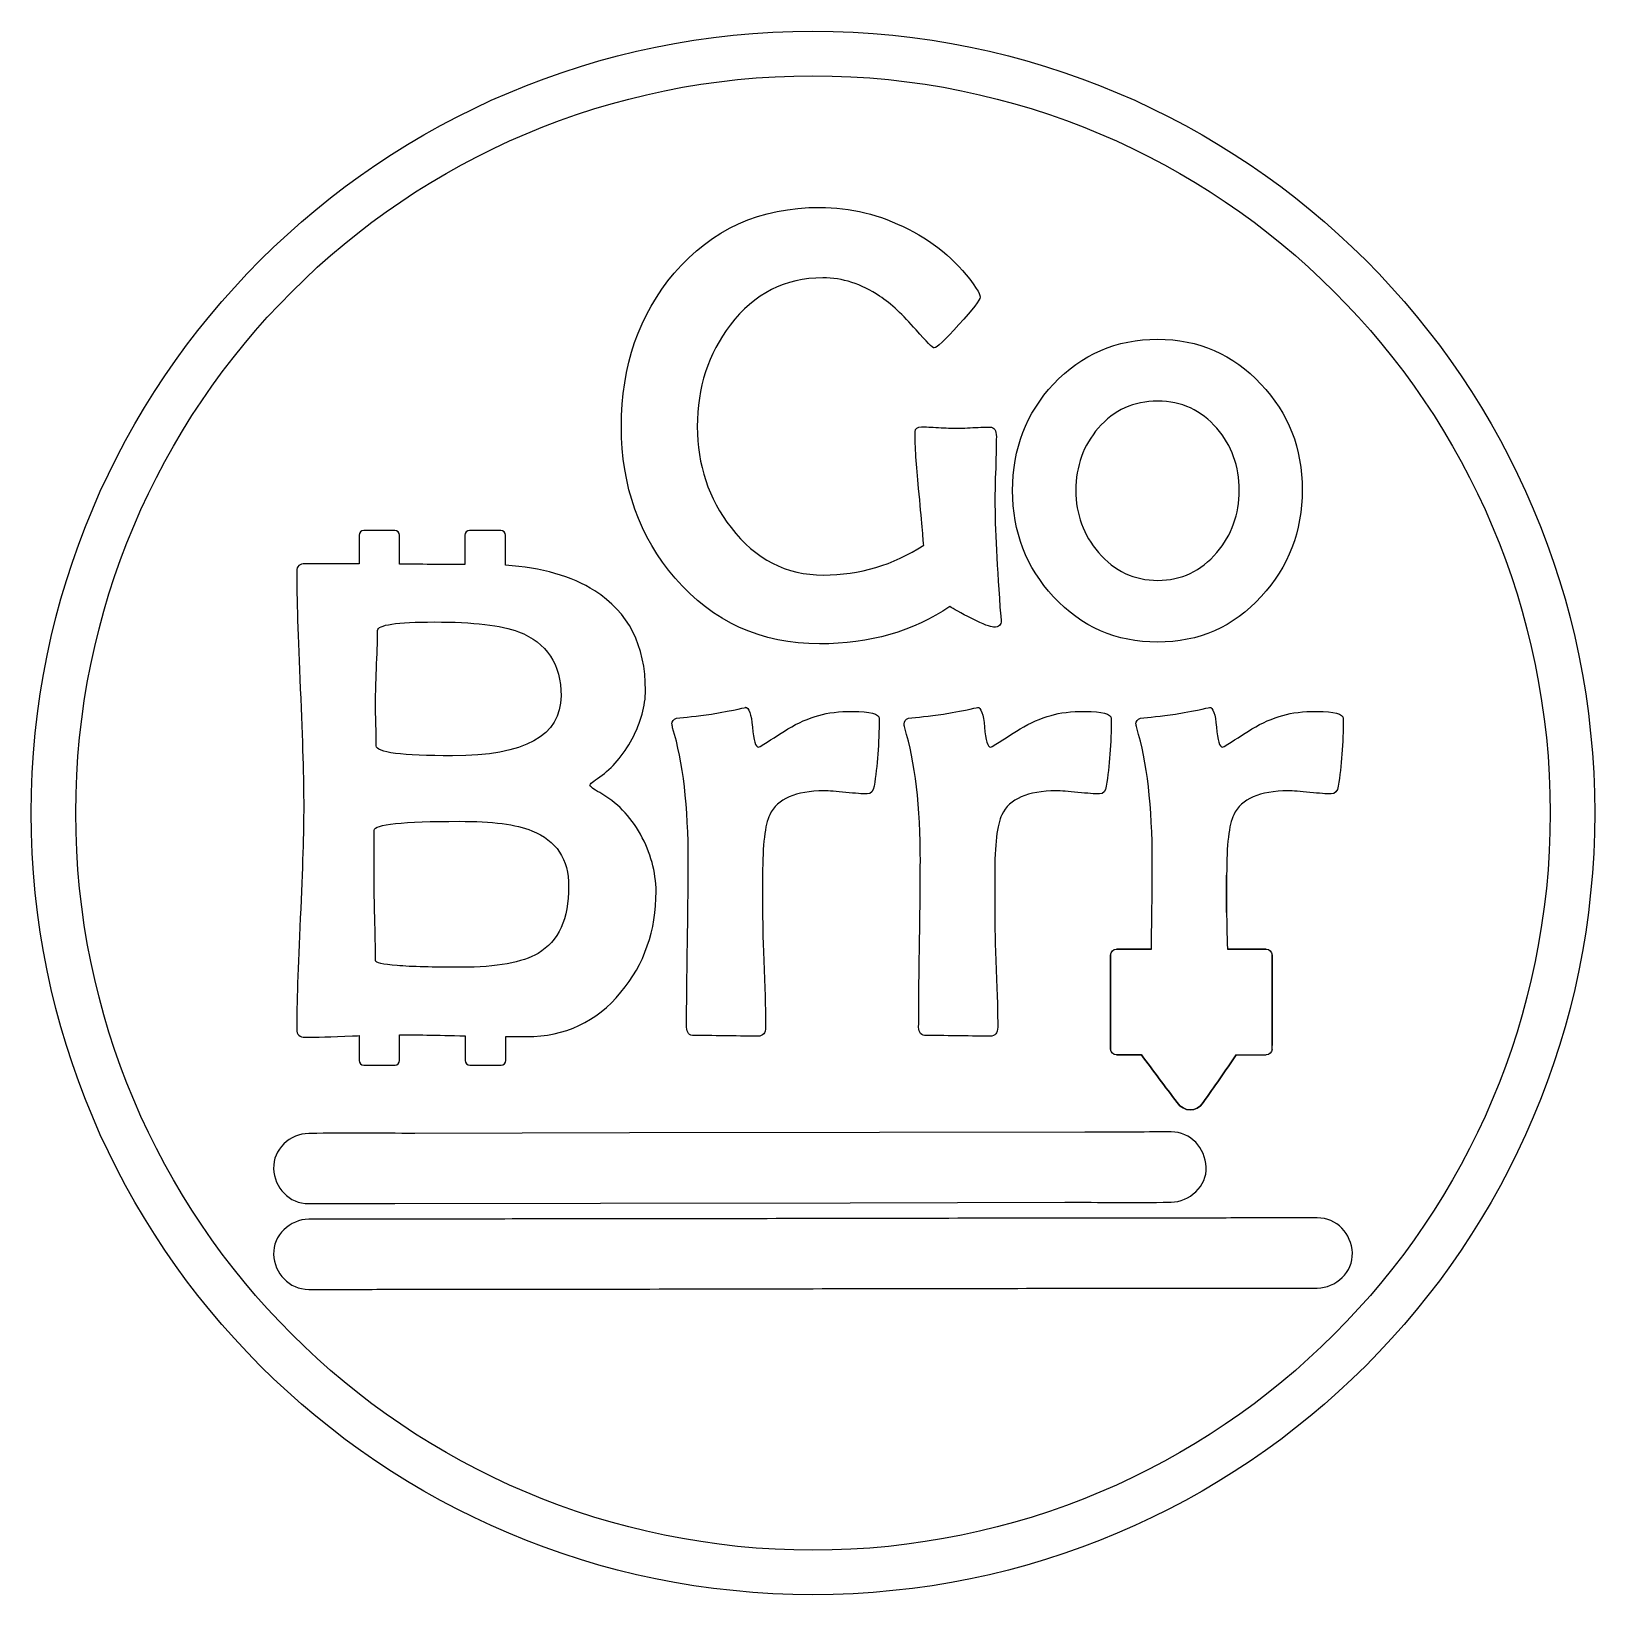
# Model space of a CAD drawing. Header units: millimetres. Extents: x 480.9 to 509, y 70 to 98.
import ezdxf

# ---------------------------------------------------------------- set-up
doc = ezdxf.new("R2010")
doc.units = ezdxf.units.MM
doc.layers.get('0').update_dxf_attribs({"linetype": 'CONTINUOUS'})

msp = doc.modelspace()

# ---------------------------------------------------------------- linework, layer by layer
for p, q in [((487.408, 89.084), (486.851, 89.084)), ((489.314, 89.084), (488.751, 89.084)), ((486.768, 89.001), (486.768, 88.484)), ((487.491, 88.479), (487.491, 89.001)), ((488.669, 89.001), (488.669, 88.474)), ((489.396, 88.461), (489.396, 89.001)), ((498.29, 87.546), (498.297, 87.466)), ((487.038, 82.7), (487.038, 83.698)), ((494.014, 82.893), (494.014, 82.225)), ((498.182, 82.893), (498.182, 82.225)), ((502.348, 82.893), (502.348, 82.225)), ((502.348, 82.225), (502.348, 82.893)), ((500.265, 79.77), (500.265, 81.46)), ((500.265, 81.46), (500.265, 79.77)), ((500.37, 81.565), (500.996, 81.565)), ((500.996, 81.565), (500.37, 81.565)), ((500.996, 81.565), (500.998, 81.645)), ((500.996, 81.565), (500.998, 81.645)), ((502.362, 81.565), (503.058, 81.565)), ((503.058, 81.565), (502.362, 81.565)), ((503.163, 81.46), (503.163, 79.833)), ((503.163, 79.897), (503.163, 81.46)), ((487.496, 79.565), (487.496, 80.028)), ((487.496, 80.028), (487.501, 80.028)), ((486.768, 80.013), (486.768, 79.565)), ((488.674, 80.008), (488.674, 79.565)), ((489.401, 79.565), (489.401, 79.998)), ((503.163, 79.77), (503.163, 79.897)), ((486.851, 79.483), (487.413, 79.483)), ((488.756, 79.483), (489.319, 79.483)), ((500.817, 79.665), (500.37, 79.665)), ((500.37, 79.665), (500.817, 79.665)), ((502.521, 79.665), (503.058, 79.665)), ((485.888, 78.255), (485.863, 78.255)), ((491.626, 78.265), (487.771, 78.257)), ((496.112, 78.272), (491.626, 78.265)), ((499.802, 78.28), (496.112, 78.272)), ((487.411, 76.997), (491.101, 77.005)), ((491.101, 77.005), (495.587, 77.012)), ((495.587, 77.012), (499.442, 77.02)), ((501.325, 77.022), (501.35, 77.022)), ((485.893, 76.715), (485.863, 76.715)), ((503.975, 76.74), (503.493, 76.74)), ((485.863, 75.455), (486.346, 75.455)), ((503.945, 75.48), (503.975, 75.48))]:
    msp.add_line(p, q)
for radius in [14.039, 13.239]:
    msp.add_circle((494.919, 84.011), radius)
for points in [[(492.429, 93.707), (493.097, 94.494), (493.969, 94.887), (495.042, 94.887)], [(495.042, 94.887), (495.592, 94.887), (496.122, 94.757), (496.632, 94.497)], [(496.632, 94.497), (497.142, 94.237), (497.55, 93.882), (497.852, 93.432)], [(491.479, 90.949), (491.479, 92.044), (491.796, 92.962), (492.429, 93.707)], [(495.094, 93.622), (494.419, 93.622), (493.864, 93.339), (493.432, 92.774)], [(496.115, 93.294), (495.789, 93.512), (495.449, 93.622), (495.094, 93.622)], [(496.77, 92.689), (496.54, 92.954), (496.322, 93.157), (496.115, 93.294)], [(497.922, 93.277), (497.922, 93.227), (497.795, 93.062), (497.54, 92.782)], [(497.852, 93.432), (497.9, 93.364), (497.922, 93.312), (497.922, 93.277)], [(493.432, 92.774), (493.039, 92.259), (492.842, 91.652), (492.842, 90.949)], [(497.097, 92.362), (497.07, 92.362), (496.96, 92.472), (496.77, 92.689)], [(497.54, 92.782), (497.285, 92.502), (497.137, 92.362), (497.097, 92.362)], [(499.24, 91.714), (499.745, 92.252), (500.368, 92.519), (501.108, 92.519)], [(501.108, 92.519), (501.845, 92.519), (502.463, 92.252), (502.963, 91.714)], [(498.505, 89.804), (498.505, 90.551), (498.75, 91.189), (499.24, 91.714)], [(502.963, 91.714), (503.46, 91.192), (503.705, 90.559), (503.705, 89.814)], [(501.11, 91.407), (500.68, 91.407), (500.325, 91.247), (500.043, 90.924)], [(502.173, 90.919), (501.893, 91.244), (501.54, 91.407), (501.11, 91.407)], [(492.444, 88.229), (491.801, 88.971), (491.479, 89.879), (491.479, 90.949)], [(492.842, 90.949), (492.842, 90.266), (493.044, 89.661), (493.447, 89.136)], [(496.752, 90.856), (496.752, 90.916), (496.792, 90.946), (496.87, 90.946)], [(496.817, 89.841), (496.775, 90.256), (496.752, 90.594), (496.752, 90.856)], [(496.87, 90.946), (496.937, 90.946), (497.04, 90.941), (497.175, 90.934)], [(497.175, 90.934), (497.31, 90.924), (497.412, 90.921), (497.48, 90.921)], [(497.48, 90.921), (497.547, 90.921), (497.652, 90.924), (497.79, 90.931)], [(497.79, 90.931), (497.93, 90.939), (498.032, 90.941), (498.1, 90.941)], [(498.1, 90.941), (498.175, 90.941), (498.212, 90.884), (498.212, 90.769)], [(498.212, 90.769), (498.212, 90.644), (498.207, 90.454), (498.2, 90.204)], [(500.043, 90.924), (499.775, 90.614), (499.64, 90.239), (499.64, 89.804)], [(502.575, 89.804), (502.575, 90.239), (502.44, 90.611), (502.173, 90.919)], [(498.2, 90.204), (498.19, 89.951), (498.187, 89.764), (498.187, 89.639)], [(496.907, 88.821), (496.9, 88.919), (496.87, 89.256), (496.817, 89.841)], [(498.187, 89.639), (498.187, 89.124), (498.222, 88.426), (498.29, 87.546)], [(499.24, 87.894), (498.75, 88.419), (498.505, 89.056), (498.505, 89.804)], [(499.64, 89.804), (499.64, 89.374), (499.775, 89.004), (500.048, 88.689)], [(502.173, 88.689), (502.44, 89.004), (502.575, 89.376), (502.575, 89.804)], [(503.705, 89.814), (503.705, 89.066), (503.46, 88.429), (502.97, 87.899)], [(486.851, 89.084), (486.806, 89.084), (486.768, 89.046), (486.768, 89.001)], [(487.491, 89.001), (487.491, 89.046), (487.453, 89.084), (487.408, 89.084)], [(488.751, 89.084), (488.706, 89.084), (488.669, 89.046), (488.669, 89.001)], [(489.396, 89.001), (489.396, 89.046), (489.359, 89.084), (489.314, 89.084)], [(493.447, 89.136), (493.887, 88.569), (494.439, 88.284), (495.104, 88.284)], [(495.104, 88.284), (495.759, 88.284), (496.36, 88.464), (496.907, 88.821)], [(485.798, 88.486), (485.698, 88.486), (485.648, 88.441), (485.648, 88.354)], [(486.768, 88.484), (486.363, 88.486), (486.041, 88.486), (485.798, 88.486)], [(488.669, 88.474), (488.361, 88.474), (487.968, 88.476), (487.491, 88.479)], [(490.999, 88.001), (490.581, 88.264), (490.049, 88.419), (489.396, 88.461)], [(500.048, 88.689), (500.333, 88.356), (500.688, 88.189), (501.11, 88.189)], [(501.11, 88.189), (501.535, 88.189), (501.89, 88.356), (502.173, 88.689)], [(485.648, 88.354), (485.648, 87.884), (485.668, 87.181), (485.711, 86.241)], [(495.039, 87.049), (493.987, 87.049), (493.122, 87.441), (492.444, 88.229)], [(491.911, 86.213), (491.911, 87.021), (491.606, 87.619), (490.999, 88.001)], [(501.108, 87.079), (500.363, 87.079), (499.742, 87.351), (499.24, 87.894)], [(502.97, 87.899), (502.47, 87.351), (501.85, 87.079), (501.108, 87.079)], [(497.377, 87.719), (496.72, 87.271), (495.939, 87.049), (495.039, 87.049)], [(497.772, 87.501), (497.567, 87.604), (497.435, 87.676), (497.377, 87.719)], [(487.101, 87.289), (487.101, 87.389), (487.441, 87.441), (488.121, 87.441)], [(488.121, 87.441), (488.821, 87.441), (489.324, 87.384), (489.631, 87.266)], [(498.162, 87.349), (498.11, 87.349), (497.98, 87.399), (497.772, 87.501)], [(498.297, 87.466), (498.305, 87.389), (498.26, 87.349), (498.162, 87.349)], [(487.083, 86.688), (487.096, 86.953), (487.101, 87.156), (487.101, 87.289)], [(489.631, 87.266), (490.141, 87.069), (490.394, 86.683), (490.394, 86.113)], [(487.063, 86.083), (487.066, 86.221), (487.073, 86.423), (487.083, 86.688)], [(485.711, 86.241), (485.753, 85.301), (485.773, 84.598), (485.773, 84.128)], [(491.671, 85.343), (491.831, 85.643), (491.911, 85.933), (491.911, 86.213)], [(487.068, 85.653), (487.063, 85.848), (487.063, 85.991), (487.063, 86.083)], [(490.394, 86.113), (490.394, 85.398), (489.744, 85.038), (488.446, 85.038)], [(487.076, 85.216), (487.076, 85.313), (487.073, 85.458), (487.068, 85.653)], [(492.387, 85.611), (492.387, 85.658), (492.412, 85.693), (492.467, 85.713)], [(492.467, 85.713), (492.617, 85.728), (492.827, 85.753), (493.097, 85.786)], [(493.097, 85.786), (493.534, 85.866), (493.737, 85.908), (493.704, 85.908)], [(493.704, 85.908), (493.769, 85.908), (493.812, 85.788), (493.832, 85.551)], [(494.469, 85.521), (494.652, 85.631), (494.837, 85.711), (495.027, 85.763)], [(495.027, 85.763), (495.184, 85.811), (495.387, 85.836), (495.634, 85.836)], [(495.634, 85.836), (495.949, 85.833), (496.107, 85.791), (496.107, 85.706)], [(496.107, 85.706), (496.107, 85.261), (496.077, 84.856), (496.017, 84.493)], [(496.555, 85.611), (496.555, 85.658), (496.58, 85.693), (496.635, 85.713)], [(496.635, 85.713), (496.785, 85.728), (496.995, 85.753), (497.265, 85.786)], [(497.265, 85.786), (497.702, 85.866), (497.905, 85.908), (497.872, 85.908)], [(497.872, 85.908), (497.937, 85.908), (497.98, 85.788), (498, 85.551)], [(498.637, 85.521), (498.82, 85.631), (499.005, 85.711), (499.195, 85.763)], [(499.195, 85.763), (499.352, 85.811), (499.555, 85.836), (499.802, 85.836)], [(499.802, 85.836), (500.115, 85.833), (500.275, 85.791), (500.275, 85.706)], [(500.275, 85.706), (500.275, 85.261), (500.245, 84.856), (500.185, 84.493)], [(500.72, 85.611), (500.72, 85.658), (500.745, 85.693), (500.8, 85.713)], [(500.72, 85.611), (500.72, 85.658), (500.745, 85.693), (500.8, 85.713)], [(500.8, 85.713), (500.95, 85.728), (501.16, 85.753), (501.43, 85.786)], [(500.8, 85.713), (500.95, 85.728), (501.16, 85.753), (501.43, 85.786)], [(501.43, 85.786), (501.868, 85.866), (502.07, 85.908), (502.038, 85.908)], [(501.43, 85.786), (501.868, 85.866), (502.07, 85.908), (502.038, 85.908)], [(502.038, 85.908), (502.103, 85.908), (502.145, 85.788), (502.165, 85.551)], [(502.038, 85.908), (502.103, 85.908), (502.145, 85.788), (502.165, 85.551)], [(502.803, 85.521), (502.985, 85.631), (503.17, 85.711), (503.36, 85.763)], [(502.803, 85.521), (502.985, 85.631), (503.17, 85.711), (503.36, 85.763)], [(503.36, 85.763), (503.518, 85.811), (503.72, 85.836), (503.968, 85.836)], [(503.36, 85.763), (503.518, 85.811), (503.72, 85.836), (503.968, 85.836)], [(503.968, 85.836), (504.283, 85.833), (504.441, 85.791), (504.441, 85.706)], [(503.968, 85.836), (504.283, 85.833), (504.441, 85.791), (504.441, 85.706)], [(504.441, 85.706), (504.441, 85.261), (504.411, 84.856), (504.351, 84.493)], [(504.441, 85.706), (504.441, 85.261), (504.411, 84.856), (504.351, 84.493)], [(492.399, 85.538), (492.392, 85.571), (492.387, 85.596), (492.387, 85.611)], [(492.679, 83.131), (492.679, 84.128), (492.587, 84.933), (492.399, 85.538)], [(493.832, 85.551), (493.852, 85.313), (493.889, 85.193), (493.942, 85.193)], [(493.972, 85.206), (494.137, 85.311), (494.304, 85.416), (494.469, 85.521)], [(496.567, 85.538), (496.56, 85.571), (496.555, 85.596), (496.555, 85.611)], [(496.847, 83.131), (496.847, 84.128), (496.755, 84.933), (496.567, 85.538)], [(498, 85.551), (498.02, 85.313), (498.057, 85.193), (498.11, 85.193)], [(498.14, 85.206), (498.305, 85.311), (498.472, 85.416), (498.637, 85.521)], [(500.733, 85.538), (500.725, 85.571), (500.72, 85.596), (500.72, 85.611)], [(500.733, 85.538), (500.725, 85.571), (500.72, 85.596), (500.72, 85.611)], [(501.013, 83.131), (501.013, 84.128), (500.92, 84.933), (500.733, 85.538)], [(501.013, 83.131), (501.013, 84.128), (500.92, 84.933), (500.733, 85.538)], [(502.165, 85.551), (502.185, 85.313), (502.223, 85.193), (502.275, 85.193)], [(502.165, 85.551), (502.185, 85.313), (502.223, 85.193), (502.275, 85.193)], [(502.305, 85.206), (502.47, 85.311), (502.638, 85.416), (502.803, 85.521)], [(502.305, 85.206), (502.47, 85.311), (502.638, 85.416), (502.803, 85.521)], [(488.446, 85.038), (487.533, 85.038), (487.076, 85.096), (487.076, 85.216)], [(491.089, 84.661), (491.316, 84.816), (491.511, 85.041), (491.671, 85.343)], [(493.942, 85.193), (493.949, 85.193), (493.959, 85.198), (493.972, 85.206)], [(498.11, 85.193), (498.117, 85.193), (498.127, 85.198), (498.14, 85.206)], [(502.275, 85.193), (502.283, 85.193), (502.293, 85.198), (502.305, 85.206)], [(502.275, 85.193), (502.283, 85.193), (502.293, 85.198), (502.305, 85.206)], [(490.914, 84.508), (490.914, 84.531), (490.971, 84.583), (491.089, 84.661)], [(491.089, 84.376), (490.974, 84.441), (490.914, 84.486), (490.914, 84.508)], [(491.821, 83.628), (491.636, 83.956), (491.394, 84.206), (491.089, 84.376)], [(495.119, 84.408), (494.609, 84.408), (494.284, 84.266), (494.142, 83.978)], [(495.509, 84.381), (495.337, 84.398), (495.207, 84.408), (495.119, 84.408)], [(495.894, 84.353), (495.809, 84.353), (495.682, 84.363), (495.509, 84.381)], [(496.017, 84.493), (496.005, 84.401), (495.964, 84.353), (495.894, 84.353)], [(499.287, 84.408), (498.777, 84.408), (498.452, 84.266), (498.31, 83.978)], [(499.677, 84.381), (499.505, 84.398), (499.375, 84.408), (499.287, 84.408)], [(500.063, 84.353), (499.977, 84.353), (499.85, 84.363), (499.677, 84.381)], [(500.185, 84.493), (500.173, 84.401), (500.133, 84.353), (500.063, 84.353)], [(503.453, 84.408), (502.943, 84.408), (502.618, 84.266), (502.475, 83.978)], [(503.453, 84.408), (502.943, 84.408), (502.618, 84.266), (502.475, 83.978)], [(503.843, 84.381), (503.67, 84.398), (503.54, 84.408), (503.453, 84.408)], [(503.843, 84.381), (503.67, 84.398), (503.54, 84.408), (503.453, 84.408)], [(504.228, 84.353), (504.143, 84.353), (504.016, 84.363), (503.843, 84.381)], [(504.228, 84.353), (504.143, 84.353), (504.016, 84.363), (503.843, 84.381)], [(504.351, 84.493), (504.338, 84.401), (504.298, 84.353), (504.228, 84.353)], [(504.351, 84.493), (504.338, 84.401), (504.298, 84.353), (504.228, 84.353)], [(485.773, 84.128), (485.773, 83.683), (485.753, 83.016), (485.711, 82.125)], [(494.142, 83.978), (494.057, 83.803), (494.014, 83.443), (494.014, 82.893)], [(498.31, 83.978), (498.225, 83.803), (498.182, 83.443), (498.182, 82.893)], [(502.475, 83.978), (502.39, 83.803), (502.348, 83.443), (502.348, 82.893)], [(502.475, 83.978), (502.39, 83.803), (502.348, 83.443), (502.348, 82.893)], [(487.038, 83.698), (487.038, 83.808), (487.548, 83.861), (488.566, 83.861)], [(488.566, 83.861), (489.156, 83.861), (489.591, 83.806), (489.871, 83.691)], [(489.871, 83.691), (490.311, 83.516), (490.531, 83.183), (490.531, 82.69)], [(492.102, 82.603), (492.097, 82.955), (492.004, 83.298), (491.821, 83.628)], [(492.664, 81.645), (492.674, 82.305), (492.679, 82.8), (492.679, 83.131)], [(496.832, 81.645), (496.842, 82.305), (496.847, 82.8), (496.847, 83.131)], [(500.998, 81.645), (501.008, 82.305), (501.013, 82.8), (501.013, 83.131)], [(500.998, 81.645), (501.008, 82.305), (501.013, 82.8), (501.013, 83.131)], [(487.051, 82.033), (487.043, 82.333), (487.038, 82.555), (487.038, 82.7)], [(490.531, 82.69), (490.534, 82.108), (490.351, 81.708), (489.981, 81.49)], [(491.471, 80.79), (491.891, 81.295), (492.102, 81.9), (492.102, 82.603)], [(485.711, 82.125), (485.668, 81.235), (485.648, 80.568), (485.648, 80.123)], [(487.063, 81.36), (487.063, 81.51), (487.058, 81.735), (487.051, 82.033)], [(494.014, 82.225), (494.014, 81.998), (494.024, 81.655), (494.042, 81.195)], [(498.182, 82.225), (498.182, 81.998), (498.192, 81.655), (498.21, 81.195)], [(502.348, 82.225), (502.348, 82.064), (502.353, 81.844), (502.362, 81.565)], [(502.348, 82.225), (502.348, 82.064), (502.353, 81.844), (502.362, 81.565)], [(489.981, 81.49), (489.701, 81.325), (489.244, 81.24), (488.604, 81.24)], [(492.649, 80.165), (492.649, 80.493), (492.654, 80.985), (492.664, 81.645)], [(496.817, 80.165), (496.817, 80.493), (496.822, 80.985), (496.832, 81.645)], [(500.265, 81.46), (500.265, 81.518), (500.313, 81.565), (500.37, 81.565)], [(500.265, 81.46), (500.265, 81.518), (500.313, 81.565), (500.37, 81.565)], [(503.058, 81.565), (503.115, 81.565), (503.163, 81.518), (503.163, 81.46)], [(503.058, 81.565), (503.115, 81.565), (503.163, 81.518), (503.163, 81.46)], [(487.451, 81.27), (487.191, 81.29), (487.063, 81.323), (487.063, 81.36)], [(488.604, 81.24), (488.094, 81.24), (487.708, 81.25), (487.451, 81.27)], [(494.042, 81.195), (494.059, 80.735), (494.069, 80.39), (494.069, 80.165)], [(498.21, 81.195), (498.227, 80.735), (498.237, 80.39), (498.237, 80.165)], [(489.781, 79.995), (490.464, 79.995), (491.029, 80.26), (491.471, 80.79)], [(485.648, 80.123), (485.648, 80.03), (485.698, 79.983), (485.798, 79.983)], [(487.501, 80.028), (487.758, 80.028), (488.149, 80.02), (488.674, 80.008)], [(492.789, 80.013), (492.697, 80.013), (492.649, 80.063), (492.649, 80.165)], [(494.069, 80.165), (494.069, 80.055), (494.022, 80.003), (493.929, 80.003)], [(496.957, 80.013), (496.865, 80.013), (496.817, 80.063), (496.817, 80.165)], [(498.237, 80.165), (498.237, 80.055), (498.19, 80.003), (498.097, 80.003)], [(485.798, 79.983), (485.986, 79.983), (486.268, 79.99), (486.648, 80.008)], [(486.648, 80.008), (486.688, 80.01), (486.731, 80.01), (486.768, 80.013)], [(489.401, 79.998), (489.551, 79.995), (489.676, 79.995), (489.781, 79.995)], [(493.359, 80.008), (493.104, 80.013), (492.914, 80.013), (492.789, 80.013)], [(493.929, 80.003), (493.804, 80.003), (493.614, 80.005), (493.359, 80.008)], [(497.527, 80.008), (497.272, 80.013), (497.082, 80.013), (496.957, 80.013)], [(498.097, 80.003), (497.972, 80.003), (497.782, 80.005), (497.527, 80.008)], [(500.37, 79.665), (500.313, 79.665), (500.265, 79.713), (500.265, 79.77)], [(500.37, 79.665), (500.313, 79.665), (500.265, 79.713), (500.265, 79.77)], [(503.163, 79.77), (503.163, 79.713), (503.115, 79.665), (503.058, 79.665)], [(486.768, 79.565), (486.768, 79.52), (486.806, 79.483), (486.851, 79.483)], [(487.413, 79.483), (487.458, 79.483), (487.496, 79.52), (487.496, 79.565)], [(488.674, 79.565), (488.674, 79.52), (488.711, 79.483), (488.756, 79.483)], [(489.319, 79.483), (489.364, 79.483), (489.401, 79.52), (489.401, 79.565)], [(500.817, 79.665), (501.031, 79.379), (501.246, 79.096), (501.458, 78.81)], [(501.458, 78.81), (501.246, 79.096), (501.031, 79.379), (500.817, 79.665)], [(501.928, 78.81), (502.125, 79.096), (502.323, 79.379), (502.521, 79.665)], [(502.521, 79.665), (502.323, 79.379), (502.125, 79.096), (501.928, 78.81)], [(501.458, 78.81), (501.583, 78.642), (501.803, 78.63), (501.928, 78.81)], [(501.928, 78.81), (501.803, 78.63), (501.583, 78.642), (501.458, 78.81)], [(485.863, 78.255), (485.533, 78.255), (485.216, 77.965), (485.233, 77.625)], [(487.771, 78.257), (487.143, 78.257), (486.516, 78.267), (485.888, 78.255)], [(501.35, 78.282), (500.835, 78.282), (500.318, 78.28), (499.802, 78.28)], [(501.98, 77.652), (501.965, 77.995), (501.703, 78.285), (501.35, 78.282)], [(485.233, 77.625), (485.246, 77.282), (485.508, 76.992), (485.863, 76.995)], [(501.35, 77.022), (501.68, 77.022), (501.998, 77.312), (501.98, 77.652)], [(485.863, 76.995), (486.378, 76.995), (486.896, 76.997), (487.411, 76.997)], [(499.442, 77.02), (500.07, 77.02), (500.698, 77.01), (501.325, 77.022)], [(485.863, 76.715), (485.533, 76.715), (485.216, 76.425), (485.233, 76.085)], [(486.598, 76.715), (486.363, 76.715), (486.128, 76.717), (485.893, 76.715)], [(488.086, 76.717), (487.591, 76.717), (487.093, 76.715), (486.598, 76.715)], [(490.166, 76.72), (489.474, 76.72), (488.779, 76.717), (488.086, 76.717)], [(492.617, 76.722), (491.799, 76.722), (490.984, 76.72), (490.166, 76.72)], [(495.244, 76.727), (494.369, 76.725), (493.494, 76.725), (492.617, 76.722)], [(497.847, 76.732), (496.98, 76.73), (496.112, 76.73), (495.244, 76.727)], [(500.223, 76.735), (499.43, 76.735), (498.637, 76.732), (497.847, 76.732)], [(502.178, 76.737), (501.525, 76.737), (500.873, 76.735), (500.223, 76.735)], [(503.493, 76.74), (503.055, 76.74), (502.615, 76.737), (502.178, 76.737)], [(504.606, 76.11), (504.591, 76.452), (504.328, 76.742), (503.975, 76.74)], [(503.975, 75.48), (504.306, 75.48), (504.623, 75.77), (504.606, 76.11)], [(485.233, 76.085), (485.246, 75.745), (485.508, 75.455), (485.863, 75.455)], [(486.346, 75.455), (486.783, 75.455), (487.223, 75.457), (487.661, 75.457)], [(487.661, 75.457), (488.314, 75.457), (488.966, 75.46), (489.616, 75.46)], [(489.616, 75.46), (490.409, 75.46), (491.201, 75.462), (491.991, 75.462)], [(491.991, 75.462), (492.859, 75.465), (493.727, 75.465), (494.594, 75.467)], [(494.594, 75.467), (495.469, 75.47), (496.345, 75.47), (497.222, 75.472)], [(497.222, 75.472), (498.04, 75.472), (498.855, 75.475), (499.672, 75.475)], [(499.672, 75.475), (500.365, 75.475), (501.06, 75.477), (501.753, 75.477)], [(501.753, 75.477), (502.248, 75.477), (502.745, 75.48), (503.24, 75.48)], [(503.24, 75.48), (503.475, 75.48), (503.71, 75.477), (503.945, 75.48)]]:
    msp.add_open_spline(points, degree=3)

doc.saveas('drawing.dxf')
